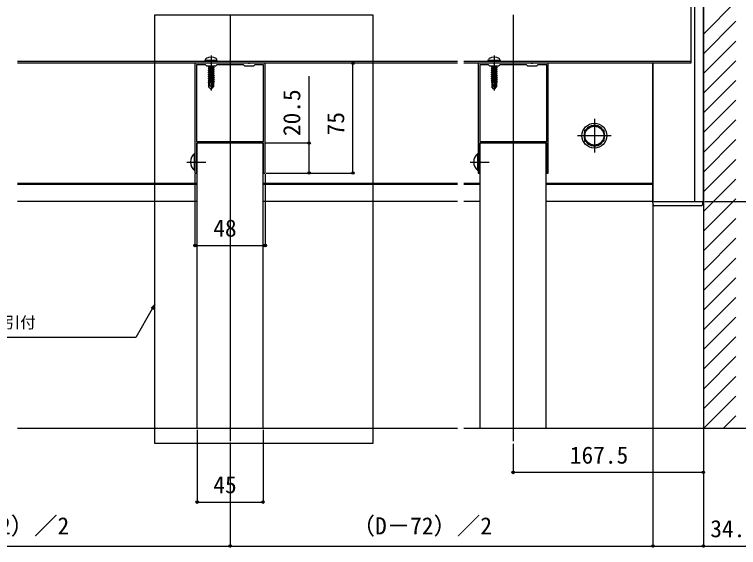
# Model space of a CAD drawing. Units: millimetres, scale not verified. Extents: x -700 to 700, y -1044 to 1037.
# Drawn here: x -71.4 to 423.5, y -304.5 to 59.5 of the extents above; entities that cross this region are included whole.
import ezdxf
from ezdxf.enums import TextEntityAlignment as Align

# ---------------------------------------------------------------- set-up
doc = ezdxf.new("R2010")
doc.units = ezdxf.units.MM
doc.header["$LTSCALE"] = 6
for name, color, linetype in [('0-3_YKK_11', 7, 'Continuous'), ('0-4_YKK_12', 2, 'Continuous'), ('0-5_YKK_13', 4, 'Continuous'), ('0-6_YKK_D', 6, 'Continuous'), ('0-8_YSS_K', 3, 'Continuous')]:
    doc.layers.add(name, color=color, linetype=linetype)
doc.styles.add('ＭＳ ゴシック', font='')
doc.styles.get('ＭＳ ゴシック').set_extended_font_data('MS Gothic')

msp = doc.modelspace()

# ---------------------------------------------------------------- linework, layer by layer
at = {"layer": '0-3_YKK_11'}
for points in [[(52.009, 26.225), (52.009, -40.817), (52.129, -41), (52.129, -41.55), (52.009, -41.733), (52.009, -48.775), (53.309, -48.775), (53.309, -28.275), (98.709, -28.275), (98.709, -48.775), (100.009, -48.775), (100.009, -41.733), (99.889, -41.55), (99.889, -41), (100.009, -40.817), (100.009, 26.225), (89.468, 26.225), (89.284, 26.105), (88.735, 26.105), (88.551, 26.225), (63.468, 26.225), (63.284, 26.105), (62.735, 26.105), (62.551, 26.225)], [(53.109, 25.125), (53.109, -27.175), (98.909, -27.175), (98.909, 25.125), (92.909, 25.125), (92.009, 24.225), (86.009, 24.225), (85.109, 25.125), (66.909, 25.125), (66.009, 24.225), (60.009, 24.225), (59.109, 25.125)], [(245.51, 26.225), (245.51, -40.817), (245.63, -41), (245.63, -41.55), (245.51, -41.733), (245.51, -48.775), (246.81, -48.775), (246.81, -28.275), (292.21, -28.275), (292.21, -48.775), (293.51, -48.775), (293.51, -41.733), (293.39, -41.55), (293.39, -41), (293.51, -40.817), (293.51, 26.225), (282.968, 26.225), (282.785, 26.105), (282.235, 26.105), (282.052, 26.225), (256.968, 26.225), (256.785, 26.105), (256.235, 26.105), (256.052, 26.225)], [(246.61, 25.125), (246.61, -27.175), (292.41, -27.175), (292.41, 25.125), (286.41, 25.125), (285.51, 24.225), (279.51, 24.225), (278.61, 25.125), (260.41, 25.125), (259.51, 24.225), (253.51, 24.225), (252.61, 25.125)]]:
    msp.add_lwpolyline(points, close=True, dxfattribs=at)
at = {"layer": '0-4_YKK_12'}
for p, q in [((399.51, -68.275), (399.51, 142.825)), ((393.51, 86.225), (393.51, -68.275)), ((391.01, 81.225), (391.01, 26.225)), ((76.009, 59.324), (76.009, -231.819)), ((269.51, 59.324), (269.51, -231.819)), ((63.009, 31.425), (63.009, 7.525)), ((231.48, 27.425), (-69.225, 27.425)), ((231.48, 26.225), (-69.225, 26.225)), ((391.01, 27.425), (235.775, 27.425)), ((391.01, 26.225), (235.775, 26.225)), ((325.01, -11.775), (325.01, -34.775)), ((336.51, -23.275), (313.51, -23.275)), ((53.509, -223.275), (53.509, -28.275)), ((98.509, -28.275), (53.509, -28.275)), ((98.509, -223.275), (98.509, -28.275)), ((247.01, -223.275), (247.01, -28.275)), ((292.01, -28.275), (247.01, -28.275)), ((292.01, -223.275), (292.01, -28.275)), ((46.513, -41.275), (59.509, -41.275)), ((240.013, -41.275), (253.01, -41.275)), ((53.509, -55.975), (-69.225, -55.975)), ((53.509, -56.575), (-69.225, -56.575)), ((231.48, -55.975), (98.509, -55.975)), ((231.48, -56.575), (98.509, -56.575)), ((231.48, -55.975), (228.04, -55.975)), ((231.48, -56.575), (228.04, -56.575)), ((247.01, -55.975), (235.775, -55.975)), ((247.01, -56.575), (235.775, -56.575)), ((365.01, -55.975), (292.01, -55.975)), ((365.01, -56.575), (292.01, -56.575)), ((53.509, -68.275), (-69.225, -68.275)), ((231.48, -68.275), (98.509, -68.275)), ((231.48, -68.275), (228.04, -68.275)), ((247.01, -68.275), (235.775, -68.275)), ((365.01, -68.275), (292.01, -68.275)), ((365.01, -68.275), (399.51, -68.275))]:
    msp.add_line(p, q, dxfattribs=at)
msp.add_lwpolyline([(24.454, 59.333), (173.627, 59.333), (173.627, -233.531), (24.454, -233.531)], close=True, dxfattribs=at)
msp.add_lwpolyline([(365.01, 26.225), (365.01, -68.275), (365.01, 26.225)], dxfattribs=at)
at = {"layer": '0-5_YKK_13'}
for p, q in [((256.51, 31.425), (256.51, 7.525)), ((59.009, 28.025), (59.151, 28.827)), ((67.009, 28.025), (59.009, 28.025)), ((59.009, 28.025), (59.098, 27.525)), ((66.921, 27.525), (59.098, 27.525)), ((67.009, 28.025), (66.868, 28.827)), ((67.009, 28.025), (66.921, 27.525)), ((252.51, 28.025), (252.651, 28.827)), ((260.51, 28.025), (252.51, 28.025)), ((252.51, 28.025), (252.598, 27.525)), ((260.422, 27.525), (252.598, 27.525)), ((260.51, 28.025), (260.368, 28.827)), ((260.51, 28.025), (260.422, 27.525)), ((62.409, 24.225), (60.909, 23.975)), ((60.909, 24.075), (61.809, 24.225)), ((60.909, 24.075), (61.169, 24.225)), ((60.909, 24.075), (60.909, 23.975)), ((60.909, 23.975), (61.459, 23.657)), ((60.909, 22.675), (65.109, 23.375)), ((65.109, 23.275), (60.909, 22.575)), ((60.909, 22.675), (61.459, 22.992)), ((60.909, 22.675), (60.909, 22.575)), ((60.909, 22.575), (61.459, 22.257)), ((60.909, 21.275), (65.109, 21.975)), ((65.109, 21.875), (60.909, 21.175)), ((60.909, 21.275), (61.459, 21.592)), ((60.909, 21.275), (60.909, 21.175)), ((60.909, 21.175), (61.459, 20.857)), ((60.909, 19.875), (65.109, 20.575)), ((65.109, 20.475), (60.909, 19.775)), ((60.909, 19.875), (61.459, 20.192)), ((60.909, 19.875), (60.909, 19.775)), ((63.973, 24.225), (61.459, 23.657)), ((64.559, 23.692), (61.459, 22.992)), ((61.459, 23.657), (61.459, 22.992)), ((64.559, 22.292), (61.459, 21.592)), ((61.459, 22.257), (61.459, 21.592)), ((64.559, 20.892), (61.459, 20.192)), ((61.459, 20.857), (61.459, 20.192)), ((64.559, 24.225), (64.559, 23.692)), ((65.109, 23.375), (64.559, 23.692)), ((64.559, 22.957), (64.559, 22.292)), ((65.109, 21.975), (64.559, 22.292)), ((64.559, 21.557), (64.559, 20.892)), ((65.109, 20.575), (64.559, 20.892)), ((64.559, 20.157), (64.559, 19.492)), ((65.109, 23.375), (65.109, 23.275)), ((65.109, 21.975), (65.109, 21.875)), ((65.109, 20.575), (65.109, 20.475)), ((255.91, 24.225), (254.41, 23.975)), ((254.41, 24.075), (255.31, 24.225)), ((254.41, 24.075), (254.67, 24.225)), ((254.41, 24.075), (254.41, 23.975)), ((254.41, 23.975), (254.96, 23.657)), ((254.41, 22.675), (258.61, 23.375)), ((258.61, 23.275), (254.41, 22.575)), ((254.41, 22.675), (254.96, 22.992)), ((254.41, 22.675), (254.41, 22.575)), ((254.41, 22.575), (254.96, 22.257)), ((254.41, 21.275), (258.61, 21.975)), ((258.61, 21.875), (254.41, 21.175)), ((254.41, 21.275), (254.96, 21.592)), ((254.41, 21.275), (254.41, 21.175)), ((254.41, 21.175), (254.96, 20.857)), ((254.41, 19.875), (258.61, 20.575)), ((258.61, 20.475), (254.41, 19.775)), ((254.41, 19.875), (254.96, 20.192)), ((254.41, 19.875), (254.41, 19.775)), ((257.473, 24.225), (254.96, 23.657)), ((258.06, 23.692), (254.96, 22.992)), ((254.96, 23.657), (254.96, 22.992)), ((258.06, 22.292), (254.96, 21.592)), ((254.96, 22.257), (254.96, 21.592)), ((258.06, 20.892), (254.96, 20.192)), ((254.96, 20.857), (254.96, 20.192)), ((258.06, 24.225), (258.06, 23.692)), ((258.61, 23.375), (258.06, 23.692)), ((258.06, 22.957), (258.06, 22.292)), ((258.61, 21.975), (258.06, 22.292)), ((258.06, 21.557), (258.06, 20.892)), ((258.61, 20.575), (258.06, 20.892)), ((258.06, 20.157), (258.06, 19.492)), ((258.61, 23.375), (258.61, 23.275)), ((258.61, 21.975), (258.61, 21.875)), ((258.61, 20.575), (258.61, 20.475)), ((60.909, 19.775), (61.459, 19.457)), ((60.909, 18.475), (65.109, 19.175)), ((65.109, 19.075), (60.909, 18.375)), ((60.909, 18.475), (61.459, 18.792)), ((60.909, 18.475), (60.909, 18.375)), ((60.909, 18.375), (61.459, 18.057)), ((60.909, 17.075), (65.109, 17.775)), ((65.109, 17.675), (60.909, 16.975)), ((60.909, 17.075), (61.459, 17.392)), ((60.909, 17.075), (60.909, 16.975)), ((60.909, 16.975), (61.459, 16.657)), ((60.909, 15.675), (65.109, 16.375)), ((65.109, 16.275), (60.909, 15.575)), ((60.909, 15.675), (61.459, 15.992)), ((60.909, 15.675), (60.909, 15.575)), ((60.909, 15.575), (61.459, 15.257)), ((60.909, 14.275), (65.109, 14.975)), ((64.559, 19.492), (61.459, 18.792)), ((61.459, 19.457), (61.459, 18.792)), ((64.559, 18.092), (61.459, 17.392)), ((61.459, 18.057), (61.459, 17.392)), ((64.559, 16.692), (61.459, 15.992)), ((61.459, 16.657), (61.459, 15.992)), ((64.559, 15.292), (61.459, 14.592)), ((61.459, 15.257), (61.459, 14.592)), ((65.109, 14.875), (64.195, 14.723)), ((65.109, 19.175), (64.559, 19.492)), ((64.559, 18.757), (64.559, 18.092)), ((65.109, 17.775), (64.559, 18.092)), ((64.559, 17.357), (64.559, 16.692)), ((65.109, 16.375), (64.559, 16.692)), ((64.559, 15.957), (64.559, 15.292)), ((65.109, 14.975), (64.559, 15.292)), ((65.109, 19.175), (65.109, 19.075)), ((65.109, 17.775), (65.109, 17.675)), ((65.109, 16.375), (65.109, 16.275)), ((65.109, 14.975), (65.109, 14.875)), ((254.41, 19.775), (254.96, 19.457)), ((254.41, 18.475), (258.61, 19.175)), ((258.61, 19.075), (254.41, 18.375)), ((254.41, 18.475), (254.96, 18.792)), ((254.41, 18.475), (254.41, 18.375)), ((254.41, 18.375), (254.96, 18.057)), ((254.41, 17.075), (258.61, 17.775)), ((258.61, 17.675), (254.41, 16.975)), ((254.41, 17.075), (254.96, 17.392)), ((254.41, 17.075), (254.41, 16.975)), ((254.41, 16.975), (254.96, 16.657)), ((254.41, 15.675), (258.61, 16.375)), ((258.61, 16.275), (254.41, 15.575)), ((254.41, 15.675), (254.96, 15.992)), ((254.41, 15.675), (254.41, 15.575)), ((254.41, 15.575), (254.96, 15.257)), ((254.41, 14.275), (258.61, 14.975)), ((258.06, 19.492), (254.96, 18.792)), ((254.96, 19.457), (254.96, 18.792)), ((258.06, 18.092), (254.96, 17.392)), ((254.96, 18.057), (254.96, 17.392)), ((258.06, 16.692), (254.96, 15.992)), ((254.96, 16.657), (254.96, 15.992)), ((258.06, 15.292), (254.96, 14.592)), ((254.96, 15.257), (254.96, 14.592)), ((258.61, 14.875), (257.696, 14.723)), ((258.61, 19.175), (258.06, 19.492)), ((258.06, 18.757), (258.06, 18.092)), ((258.61, 17.775), (258.06, 18.092)), ((258.06, 17.357), (258.06, 16.692)), ((258.61, 16.375), (258.06, 16.692)), ((258.06, 15.957), (258.06, 15.292)), ((258.61, 14.975), (258.06, 15.292)), ((258.61, 19.175), (258.61, 19.075)), ((258.61, 17.775), (258.61, 17.675)), ((258.61, 16.375), (258.61, 16.275)), ((258.61, 14.975), (258.61, 14.875)), ((64.049, 14.698), (60.909, 14.175)), ((60.909, 14.275), (61.459, 14.592)), ((60.909, 14.275), (60.909, 14.175)), ((60.909, 14.175), (61.459, 13.857)), ((63.688, 13.415), (61.109, 12.99)), ((61.109, 12.99), (61.459, 13.192)), ((61.309, 12.896), (61.109, 12.99)), ((61.309, 12.925), (61.309, 10.075)), ((63.586, 12.925), (61.309, 12.925)), ((62.267, 10.878), (61.309, 10.075)), ((62.859, 8.525), (61.309, 10.075)), ((63.893, 14.407), (61.459, 13.857)), ((61.459, 13.857), (61.459, 13.192)), ((63.748, 13.709), (61.459, 13.192)), ((63.627, 13.149), (62.476, 12.925)), ((63.009, 10.146), (62.859, 8.525)), ((63.919, 14.532), (63.009, 10.146)), ((63.009, 10.146), (63.009, 8.525)), ((64.341, 14.647), (63.159, 8.949)), ((64.409, 10.199), (63.159, 8.949)), ((63.159, 8.525), (64.709, 10.075)), ((63.588, 12.938), (63.53, 12.925)), ((64.559, 13.892), (64.406, 13.858)), ((64.409, 14.477), (64.409, 10.199)), ((65.009, 13.633), (64.409, 13.534)), ((65.009, 13.417), (64.409, 13.301)), ((64.709, 12.925), (64.409, 12.925)), ((64.709, 10.075), (64.409, 10.199)), ((64.559, 14.557), (64.559, 13.892)), ((65.009, 13.633), (64.559, 13.892)), ((64.709, 13.244), (64.709, 10.075)), ((65.009, 13.633), (65.009, 13.417)), ((257.549, 14.698), (254.41, 14.175)), ((254.41, 14.275), (254.96, 14.592)), ((254.41, 14.275), (254.41, 14.175)), ((254.41, 14.175), (254.96, 13.857)), ((257.188, 13.415), (254.61, 12.99)), ((254.61, 12.99), (254.96, 13.192)), ((254.81, 12.896), (254.61, 12.99)), ((254.81, 12.925), (254.81, 10.075)), ((257.086, 12.925), (254.81, 12.925)), ((255.767, 10.878), (254.81, 10.075)), ((256.36, 8.525), (254.81, 10.075)), ((257.393, 14.407), (254.96, 13.857)), ((254.96, 13.857), (254.96, 13.192)), ((257.249, 13.709), (254.96, 13.192)), ((257.128, 13.149), (255.976, 12.925)), ((256.51, 10.146), (256.36, 8.525)), ((257.419, 14.532), (256.51, 10.146)), ((256.51, 10.146), (256.51, 8.525)), ((257.842, 14.647), (256.66, 8.949)), ((257.91, 10.199), (256.66, 8.949)), ((256.66, 8.525), (258.21, 10.075)), ((257.089, 12.938), (257.03, 12.925)), ((258.06, 13.892), (257.907, 13.858)), ((257.91, 14.477), (257.91, 10.199)), ((258.51, 13.633), (257.91, 13.534)), ((258.51, 13.417), (257.91, 13.301)), ((258.21, 12.925), (257.91, 12.925)), ((258.21, 10.075), (257.91, 10.199)), ((258.06, 14.557), (258.06, 13.892)), ((258.51, 13.633), (258.06, 13.892)), ((258.21, 13.244), (258.21, 10.075)), ((258.51, 13.633), (258.51, 13.417)), ((62.859, 8.525), (63.159, 8.525)), ((63.159, 8.949), (63.159, 8.525)), ((256.36, 8.525), (256.66, 8.525)), ((256.66, 8.949), (256.66, 8.525)), ((51.762, -35.375), (52.009, -35.375)), ((51.762, -47.175), (51.762, -35.375)), ((52.009, -35.375), (52.009, -47.175)), ((245.262, -35.375), (245.51, -35.375)), ((245.262, -47.175), (245.262, -35.375)), ((245.51, -35.375), (245.51, -47.175)), ((51.762, -47.175), (52.009, -47.175)), ((245.262, -47.175), (245.51, -47.175)), ((365.609, -68.275), (398.411, -68.275)), ((398.411, -68.275), (399.01, -68.275)), ((399.01, -68.275), (398.884, -70.336)), ((397.886, -71.275), (366.134, -71.275))]:
    msp.add_line(p, q, dxfattribs=at)
for points in [[(65.109, 23.275), (64.559, 22.957), (61.459, 22.257)], [(65.109, 21.875), (64.559, 21.557), (61.459, 20.857)], [(65.109, 20.475), (64.559, 20.157), (61.459, 19.457)], [(258.61, 23.275), (258.06, 22.957), (254.96, 22.257)], [(258.61, 21.875), (258.06, 21.557), (254.96, 20.857)], [(258.61, 20.475), (258.06, 20.157), (254.96, 19.457)], [(65.109, 19.075), (64.559, 18.757), (61.459, 18.057)], [(65.109, 17.675), (64.559, 17.357), (61.459, 16.657)], [(65.109, 16.275), (64.559, 15.957), (61.459, 15.257)], [(65.109, 14.875), (64.559, 14.557), (64.405, 14.522)], [(258.61, 19.075), (258.06, 18.757), (254.96, 18.057)], [(258.61, 17.675), (258.06, 17.357), (254.96, 16.657)], [(258.61, 16.275), (258.06, 15.957), (254.96, 15.257)], [(258.61, 14.875), (258.06, 14.557), (257.906, 14.522)], [(63.009, 10.146), (62.267, 10.878), (62.109, 12.925)], [(65.009, 13.417), (64.559, 13.157), (64.409, 13.123)], [(256.51, 10.146), (255.767, 10.878), (255.61, 12.925)], [(258.51, 13.417), (258.06, 13.157), (257.91, 13.123)], [(365.136, -70.336), (365.01, -68.275), (365.609, -68.275)]]:
    msp.add_lwpolyline(points, dxfattribs=at)
msp.add_lwpolyline([(325.01, -15.77), (331.51, -19.522), (331.51, -27.028), (325.01, -30.781), (318.51, -27.028), (318.51, -19.522)], close=True, dxfattribs=at)
for radius in [8.5, 6.5]:
    msp.add_circle((325.01, -23.275), radius, dxfattribs=at)
for centre, radius, start, end in [((63.009, 23.925), 6.5, 57.94412, 122.05588), ((256.51, 23.925), 6.5, 57.94412, 122.05588), ((60.037, 28.671), 0.9, 122.05588, 170), ((65.982, 28.671), 0.9, 10, 57.94412), ((253.538, 28.671), 0.9, 122.05588, 170), ((259.482, 28.671), 0.9, 10, 57.94412), ((64.161, 14.477), 0.248, 0, 167.19096), ((257.662, 14.477), 0.248, 0, 167.19096), ((325.01, -23.275), 7.05, 97.21814, 142.78186), ((325.01, -23.275), 7.05, 37.21814, 82.78186), ((325.01, -23.275), 7.05, 157.21814, 202.78186), ((325.01, -23.275), 7.05, 337.21814, 22.78186), ((325.01, -23.275), 7.05, 217.21814, 262.78186), ((325.01, -23.275), 7.05, 277.21814, 322.78186), ((56.709, -41.275), 7.7, 129.98312, 230.01688), ((250.21, -41.275), 7.7, 129.98312, 230.01688), ((366.134, -70.275), 1, 183.5, 270), ((397.886, -70.275), 1, 270, 356.5)]:
    msp.add_arc(centre, radius, start, end, dxfattribs=at)
at = {"layer": '0-6_YKK_D'}
for p, q in [((160.009, -48.775), (160.009, 26.225)), ((99.409, -28.275), (131.009, -28.275)), ((52.009, -49.475), (52.009, -99.275)), ((100.009, -49.475), (100.009, -99.275)), ((100.709, -48.775), (161.009, -48.775)), ((100.709, -48.775), (131.009, -48.775)), ((365.01, -69.275), (365.01, -304.531)), ((365.01, -69.275), (365.01, -304.531)), ((399.51, -69.275), (399.51, -304.531)), ((399.51, -69.275), (399.51, -254.275)), ((400.51, -68.275), (578, -68.275)), ((400.51, -68.275), (578, -68.275)), ((52.009, -98.275), (100.009, -98.275)), ((53.509, -224.275), (53.509, -274.531)), ((98.509, -224.275), (98.509, -274.531)), ((76.009, -232.819), (76.009, -304.531)), ((76.009, -232.819), (76.009, -304.531)), ((269.51, -233.675), (269.51, -254.275)), ((399.51, -253.275), (269.51, -253.275)), ((53.509, -273.531), (98.509, -273.531)), ((-212.991, -303.531), (76.009, -303.531)), ((76.009, -303.531), (365.01, -303.531))]:
    msp.add_line(p, q, dxfattribs=at)
for points in [[(130.009, -48.775), (130.009, -28.275), (130.009, 17.398)], [(24.454, -138.678), (22.754, -141.622), (11.524, -161.078), (-208.225, -161.078)], [(23.543, -142.078), (24.454, -138.678), (21.965, -141.167)], [(365.01, -303.531), (399.51, -303.531), (445.183, -303.531)]]:
    msp.add_lwpolyline(points, dxfattribs=at)
for centre in [(160.009, 26.225), (130.009, -28.275), (130.009, -48.775), (160.009, -48.775), (52.009, -98.275), (100.009, -98.275), (269.51, -253.275), (399.51, -253.275), (53.509, -273.531), (98.509, -273.531), (76.009, -303.531), (76.009, -303.531), (365.01, -303.531), (365.01, -303.531), (399.51, -303.531)]:
    msp.add_circle(centre, 0.85, dxfattribs=at)
at = {"layer": '0-8_YSS_K'}
for p, q in [((399.51, 575.396), (399.51, -223.275)), ((399.51, 46.153), (421.649, 68.292)), ((399.51, 32.682), (421.649, 54.821)), ((399.51, 19.212), (421.649, 41.351)), ((399.51, 5.741), (421.649, 27.881)), ((399.51, -7.729), (421.649, 14.41)), ((399.51, -21.199), (421.649, 0.94)), ((399.51, -34.67), (421.649, -12.531)), ((399.51, -48.14), (421.649, -26.001)), ((399.51, -61.61), (421.649, -39.471)), ((399.51, -75.081), (421.649, -52.942)), ((399.51, -88.551), (421.649, -66.412)), ((399.51, -102.022), (421.649, -79.882)), ((399.51, -115.492), (421.649, -93.353)), ((399.51, -128.962), (421.649, -106.823)), ((399.51, -142.433), (421.649, -120.294)), ((399.51, -155.903), (421.649, -133.764)), ((399.51, -169.374), (421.649, -147.234)), ((399.51, -182.844), (421.649, -160.705)), ((399.51, -196.314), (421.649, -174.175)), ((399.51, -209.785), (421.649, -187.646)), ((399.51, -223.255), (421.649, -201.116)), ((412.96, -223.275), (421.649, -214.586)), ((231.48, -223.275), (-69.225, -223.275)), ((231.48, -223.275), (228.04, -223.275)), ((446.637, -223.275), (235.775, -223.275))]:
    msp.add_line(p, q, dxfattribs=at)

# ---------------------------------------------------------------- texts
at = {"layer": '0-6_YKK_D', "style": 'ＭＳ ゴシック'}
for s, p in [('20.5', (127.509, -23.557)), ('75', (157.509, -23.093))]:
    msp.add_text(s, height=11.73, rotation=90, dxfattribs=at).set_placement(p, align=Align.BOTTOM_LEFT)
for s, height, p in [('48', 11.73, (64.509, -95.775)), ('呼称奥行7～9尺の場合、大引付', 7.845, (-206.536, -157.144)), ('167.5', 11.73, (308.237, -250.775)), ('45', 11.73, (64.555, -271.031)), ('（D－72）／2', 11.73, (-129.9, -299.122)), ('（D－72）／2', 11.73, (159.101, -299.122)), ('34.5', 11.73, (404.228, -301.031))]:
    msp.add_text(s, height=height, dxfattribs=at).set_placement(p, align=Align.BOTTOM_LEFT)

doc.saveas('drawing.dxf')
